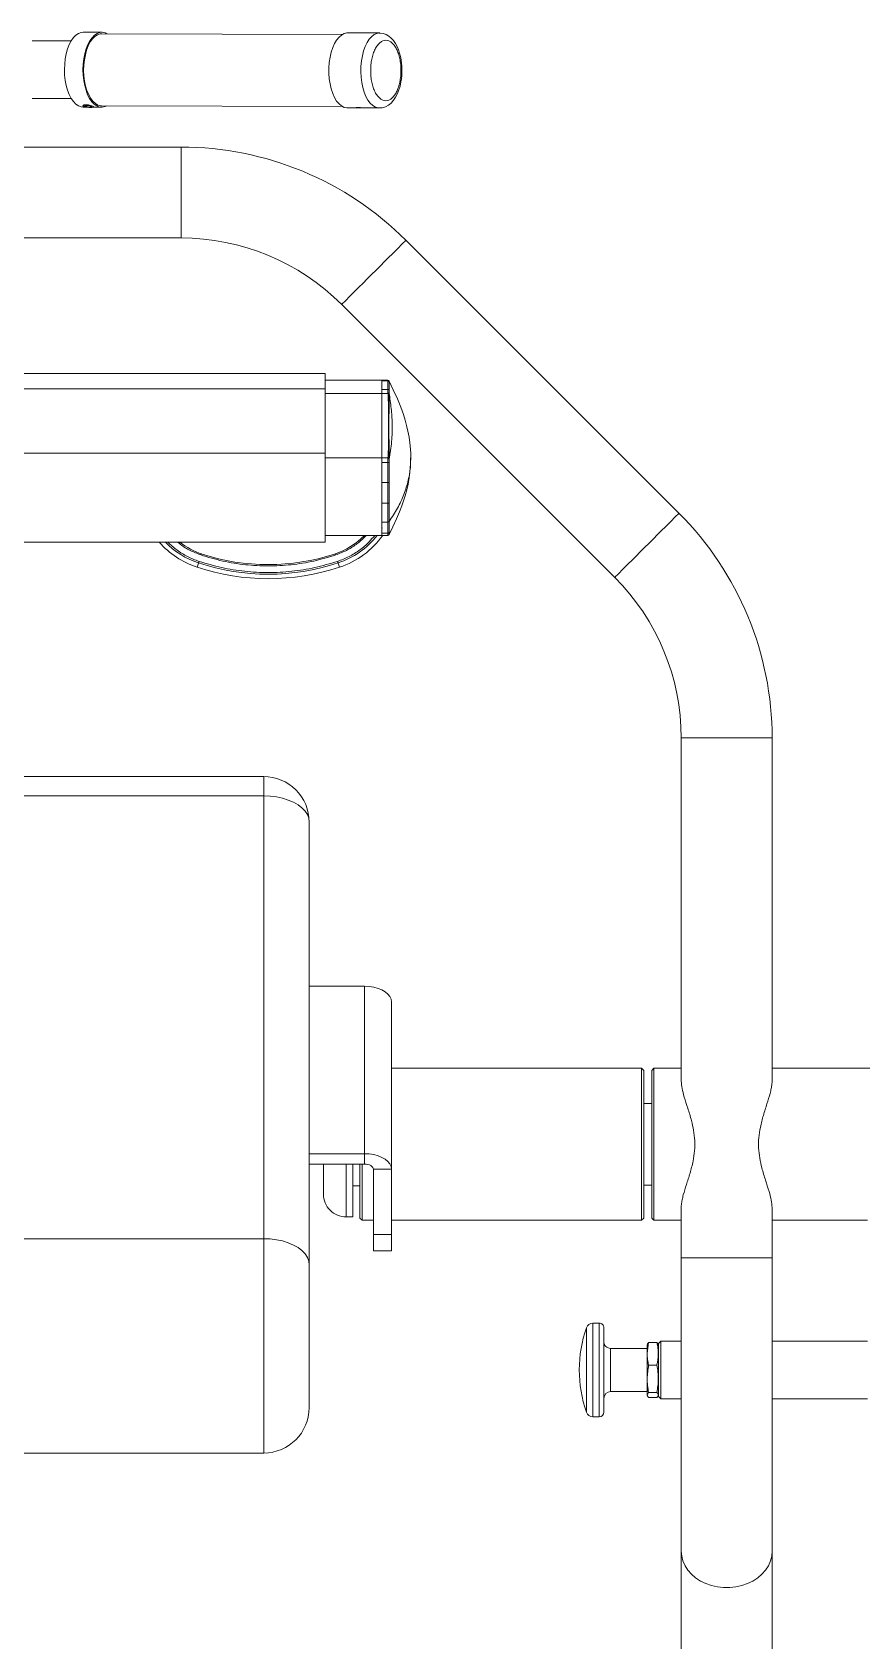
# Model space of a CAD drawing. Extents: x -32840 to 422982, y 280745 to 888746.
# Drawn here: x 86138 to 86497, y 816919 to 817617 of the extents above; entities that cross this region are included whole.
import ezdxf

# ---------------------------------------------------------------- set-up
doc = ezdxf.new("R2010")
doc.units = 0
doc.header["$LTSCALE"] = 1000
doc.layers.add('A-FUR', color=33, linetype='Continuous', plot=False, transparency=0.5)

# ---------------------------------------------------------------- blocks, each defined once
blk = doc.blocks.new('REC-GYM-08')
at = {"linetype": 'Continuous', "lineweight": 15}
for p, q in [((337.462, -692.006), (337.142, -692.005)), ((341.635, -692.043), (337.462, -692.031)), ((342.279, -692.019), (341.724, -692.018)), ((337.138, -693.305), (337.216, -693.305)), ((337.139, -693.278), (337.139, -693.279)), ((337.197, -693.275), (337.165, -693.282)), ((337.165, -693.282), (337.196, -693.296)), ((337.198, -693.276), (337.196, -693.296)), ((337.196, -693.296), (337.259, -693.303)), ((337.26, -693.283), (337.197, -693.275)), ((337.259, -693.303), (337.261, -693.283)), ((337.259, -693.303), (337.291, -693.297)), ((337.291, -693.297), (337.26, -693.283)), ((337.31, -693.305), (337.459, -693.306)), ((337.317, -693.3), (337.317, -693.298)), ((337.459, -693.281), (341.632, -693.293)), ((341.721, -693.318), (341.866, -693.318)), ((341.866, -693.317), (341.866, -693.318)), ((342.037, -693.319), (342.275, -693.319)), ((338.836, -693.997), (335.126, -693.997)), ((338.836, -695.572), (338.836, -693.997)), ((338.836, -695.572), (332.742, -695.572)), ((347.466, -700.344), (342.733, -695.611)), ((346.352, -701.457), (341.62, -696.725)), ((341.332, -697.922), (335.033, -697.922)), ((341.332, -698.187), (341.332, -697.922)), ((342.316, -698.04), (341.332, -698.04)), ((342.418, -698.04), (342.316, -698.04)), ((342.316, -698.271), (342.316, -698.04)), ((342.316, -698.051), (342.418, -698.051)), ((341.332, -698.187), (335.033, -698.187)), ((341.332, -699.301), (341.332, -698.187)), ((341.332, -698.271), (342.316, -698.271)), ((342.316, -698.202), (342.419, -698.202)), ((342.316, -699.384), (342.316, -698.271)), ((342.316, -698.271), (342.422, -698.271)), ((341.332, -699.301), (335.033, -699.301)), ((341.332, -700.846), (341.332, -699.301)), ((341.332, -699.384), (342.316, -699.384)), ((342.316, -700.728), (342.316, -699.384)), ((342.316, -699.384), (342.422, -699.384)), ((342.316, -699.463), (342.419, -699.463)), ((342.316, -699.811), (342.418, -699.811)), ((342.418, -699.811), (342.418, -699.811)), ((342.316, -700.173), (342.418, -700.173)), ((342.418, -700.173), (342.418, -700.173)), ((342.316, -700.498), (342.418, -700.498)), ((335.033, -700.846), (341.332, -700.846)), ((341.332, -700.728), (342.316, -700.728)), ((342.314, -700.614), (342.322, -700.6)), ((342.316, -700.693), (342.418, -700.693)), ((342.316, -700.728), (342.418, -700.728)), ((342.418, -700.693), (342.418, -700.693)), ((341.52, -701.067), (341.512, -701.043)), ((339.114, -701.281), (339.139, -701.208)), ((341.582, -701.281), (341.557, -701.208)), ((347.505, -704.241), (349.08, -704.241)), ((347.505, -704.241), (347.505, -710.19)), ((349.08, -704.241), (349.08, -710.19)), ((340.269, -704.91), (320.348, -704.91)), ((340.269, -705.246), (340.269, -704.91)), ((340.269, -705.246), (320.348, -705.246)), ((340.269, -712.922), (340.269, -705.246)), ((341.057, -705.698), (341.057, -713.373)), ((342.013, -708.546), (341.057, -708.546)), ((342.013, -708.546), (342.013, -711.448)), ((342.486, -708.817), (342.486, -711.719)), ((346.816, -709.965), (342.486, -709.965)), ((346.856, -710.005), (346.816, -709.965)), ((346.816, -710.567), (346.816, -709.965)), ((346.856, -710.005), (346.856, -710.589)), ((347.033, -709.965), (346.994, -710.005)), ((346.994, -712.564), (346.994, -710.005)), ((347.505, -709.965), (347.033, -709.965)), ((347.033, -709.965), (347.033, -712.603)), ((347.505, -709.936), (347.505, -709.965)), ((349.08, -709.936), (349.08, -709.965)), ((351.876, -709.965), (349.08, -709.965)), ((346.816, -712.603), (346.816, -710.567)), ((346.994, -710.576), (346.856, -710.576)), ((346.856, -710.589), (346.856, -712.564)), ((342.013, -711.448), (341.057, -711.448)), ((342.013, -711.629), (342.013, -711.448)), ((342.013, -711.629), (341.057, -711.629)), ((341.305, -711.629), (341.305, -712.15)), ((341.698, -711.629), (341.698, -712.544)), ((341.816, -711.629), (341.816, -712.544)), ((341.935, -712.564), (341.935, -711.629)), ((341.974, -711.629), (341.974, -712.603)), ((342.486, -711.719), (342.171, -711.719)), ((342.171, -712.848), (342.171, -711.719)), ((342.486, -712.848), (342.486, -711.719)), ((341.816, -712.003), (341.935, -712.003)), ((346.856, -711.993), (346.994, -711.993)), ((341.698, -712.544), (341.816, -712.544)), ((341.935, -712.564), (341.974, -712.603)), ((346.816, -712.603), (346.856, -712.564)), ((346.994, -712.564), (347.033, -712.603)), ((347.505, -713.253), (347.505, -712.379)), ((349.08, -713.253), (349.08, -712.379)), ((341.974, -712.603), (342.171, -712.603)), ((342.486, -712.603), (346.816, -712.603)), ((347.033, -712.603), (347.505, -712.603)), ((347.505, -712.603), (347.505, -712.633)), ((349.08, -712.603), (350.734, -712.603)), ((349.08, -712.603), (349.08, -712.633)), ((320.348, -712.922), (340.269, -712.922)), ((340.269, -716.639), (340.269, -712.922)), ((342.171, -712.848), (342.486, -712.848)), ((342.171, -713.133), (342.171, -712.848)), ((342.486, -712.848), (342.486, -713.133)), ((341.057, -713.373), (341.057, -715.851)), ((342.171, -713.133), (342.486, -713.133)), ((347.505, -713.253), (347.505, -718.338)), ((349.08, -713.253), (347.505, -713.253)), ((349.08, -713.253), (349.08, -718.338)), ((345.863, -715.298), (345.863, -714.466)), ((346.085, -714.387), (345.974, -714.387)), ((345.974, -714.387), (345.974, -715.308)), ((346.085, -715.308), (346.085, -714.387)), ((346.164, -714.466), (346.164, -715.298)), ((346.918, -714.751), (346.912, -714.768)), ((346.912, -714.924), (346.912, -714.768)), ((347.083, -714.722), (346.94, -714.722)), ((347.112, -714.768), (347.105, -714.75)), ((347.151, -714.698), (347.112, -714.737)), ((347.112, -715.658), (347.112, -714.737)), ((347.505, -714.698), (347.151, -714.698)), ((347.151, -714.698), (347.151, -715.698)), ((350.734, -714.698), (349.08, -714.698)), ((346.912, -714.824), (346.282, -714.824)), ((346.282, -714.824), (346.282, -715.249)), ((346.912, -715.628), (346.912, -714.924)), ((345.863, -715.93), (345.863, -715.298)), ((345.974, -715.308), (345.974, -716.009)), ((346.085, -716.009), (346.085, -715.308)), ((346.164, -715.298), (346.164, -715.93)), ((346.282, -715.249), (346.282, -715.572)), ((346.94, -715.113), (347.083, -715.113)), ((346.282, -715.572), (346.912, -715.572)), ((346.912, -715.628), (346.918, -715.645)), ((347.083, -715.589), (346.94, -715.589)), ((347.105, -715.646), (347.112, -715.628)), ((346.94, -715.674), (347.083, -715.674)), ((347.112, -715.658), (347.151, -715.698)), ((347.151, -715.698), (347.505, -715.698)), ((349.08, -715.698), (350.734, -715.698)), ((345.974, -716.009), (346.085, -716.009)), ((320.348, -716.639), (340.269, -716.639)), ((347.505, -718.338), (347.505, -722.153)), ((349.08, -718.338), (349.08, -722.153))]:
    blk.add_line(p, q, dxfattribs=at)
at = {"linetype": 'Continuous', "lineweight": 15, "flags": 128}
for points in [[(337.138, -693.305), (337.103, -693.301), (337.056, -693.283), (337.011, -693.253), (336.969, -693.209), (336.931, -693.154), (336.897, -693.088), (336.868, -693.012), (336.845, -692.93), (336.828, -692.841), (336.818, -692.748), (336.815, -692.654), (336.819, -692.559), (336.83, -692.466), (336.847, -692.378), (336.87, -692.295), (336.899, -692.22), (336.934, -692.154), (336.973, -692.099), (337.015, -692.056), (337.06, -692.026), (337.107, -692.009), (337.142, -692.005)], [(337.548, -693.281), (337.518, -693.295), (337.471, -693.305), (337.423, -693.302), (337.377, -693.284), (337.332, -693.253), (337.29, -693.21), (337.251, -693.155), (337.217, -693.089), (337.189, -693.013), (337.166, -692.931), (337.149, -692.842), (337.139, -692.749), (337.136, -692.655), (337.139, -692.56), (337.15, -692.467), (337.167, -692.379), (337.191, -692.296), (337.22, -692.221), (337.254, -692.155), (337.293, -692.1), (337.335, -692.057), (337.38, -692.027), (337.427, -692.009), (337.474, -692.006), (337.522, -692.017), (337.552, -692.031)], [(337.459, -693.281), (337.442, -693.28), (337.396, -693.268), (337.351, -693.242), (337.309, -693.203), (337.27, -693.152), (337.235, -693.09), (337.205, -693.018), (337.181, -692.938), (337.163, -692.852), (337.152, -692.761), (337.148, -692.668), (337.151, -692.575), (337.161, -692.483), (337.177, -692.396), (337.2, -692.314), (337.228, -692.24), (337.262, -692.175), (337.3, -692.121), (337.342, -692.078), (337.386, -692.049), (337.432, -692.033), (337.462, -692.031)], [(341.721, -693.318), (341.711, -693.317), (341.664, -693.308), (341.618, -693.284), (341.574, -693.247), (341.533, -693.198), (341.497, -693.138), (341.465, -693.067), (341.439, -692.988), (341.419, -692.903), (341.405, -692.812), (341.398, -692.718), (341.398, -692.623), (341.405, -692.529), (341.419, -692.438), (341.439, -692.352), (341.465, -692.273), (341.497, -692.202), (341.533, -692.141), (341.574, -692.091), (341.618, -692.054), (341.664, -692.029), (341.711, -692.018), (341.724, -692.018)], [(342.275, -693.319), (342.251, -693.318), (342.204, -693.304), (342.159, -693.276), (342.116, -693.235), (342.076, -693.183), (342.041, -693.119), (342.011, -693.046), (341.987, -692.965), (341.969, -692.878), (341.957, -692.786), (341.952, -692.692), (341.954, -692.597), (341.963, -692.503), (341.979, -692.414), (342.001, -692.329), (342.028, -692.252), (342.062, -692.184), (342.099, -692.126), (342.141, -692.08), (342.185, -692.047), (342.232, -692.026), (342.279, -692.019)], [(342.664, -692.671), (342.661, -692.581), (342.658, -692.545), (342.65, -692.486), (342.639, -692.428), (342.623, -692.368), (342.604, -692.309), (342.58, -692.252), (342.552, -692.199), (342.518, -692.151), (342.48, -692.108), (342.438, -692.073), (342.391, -692.045), (342.341, -692.027), (342.287, -692.02), (342.271, -692.021)], [(342.274, -693.319), (342.322, -693.315), (342.38, -693.298), (342.43, -693.271), (342.476, -693.233), (342.519, -693.185), (342.555, -693.13), (342.586, -693.069), (342.612, -693.005), (342.631, -692.939), (342.647, -692.866), (342.655, -692.811), (342.661, -692.76), (342.664, -692.671)], [(337.314, -693.302), (337.319, -693.301), (337.322, -693.297), (337.315, -693.292), (337.31, -693.29), (337.29, -693.282), (337.264, -693.274), (337.233, -693.267), (337.202, -693.263), (337.173, -693.262), (337.151, -693.265), (337.137, -693.271), (337.134, -693.279), (337.141, -693.287), (337.146, -693.289), (337.146, -693.289)], [(337.272, -693.309), (337.239, -693.308), (337.204, -693.303), (337.173, -693.297), (337.15, -693.289), (337.139, -693.282), (337.142, -693.275), (337.158, -693.271), (337.184, -693.27), (337.217, -693.271), (337.252, -693.276), (337.283, -693.282), (337.306, -693.29), (337.317, -693.297), (337.314, -693.303), (337.298, -693.308), (337.272, -693.309)], [(341.62, -696.725), (341.625, -696.72), (341.64, -696.704), (341.666, -696.679), (341.701, -696.644), (341.745, -696.6), (341.796, -696.548), (341.855, -696.489), (341.92, -696.424), (341.99, -696.355), (342.063, -696.281), (342.139, -696.206), (342.215, -696.13), (342.29, -696.055), (342.363, -695.982), (342.433, -695.912), (342.498, -695.847), (342.557, -695.788), (342.608, -695.736), (342.652, -695.692), (342.687, -695.657), (342.713, -695.632), (342.728, -695.616), (342.733, -695.611)], [(342.418, -698.051), (342.418, -698.051)], [(342.818, -699.384), (342.816, -699.307), (342.811, -699.232), (342.801, -699.126), (342.787, -699.024), (342.769, -698.922), (342.746, -698.821), (342.722, -698.731), (342.691, -698.632), (342.647, -698.508), (342.588, -698.363), (342.515, -698.203), (342.443, -698.056)], [(342.443, -700.712), (342.507, -700.582), (342.571, -700.443), (342.623, -700.321), (342.662, -700.219), (342.693, -700.13), (342.721, -700.042), (342.748, -699.939), (342.77, -699.84), (342.791, -699.723), (342.809, -699.571), (342.818, -699.384)], [(342.418, -700.498), (342.418, -700.498)], [(346.352, -701.457), (346.358, -701.452), (346.373, -701.437), (346.398, -701.411), (346.433, -701.376), (346.477, -701.333), (346.529, -701.281), (346.588, -701.222), (346.653, -701.157), (346.723, -701.087), (346.796, -701.014), (346.871, -700.939), (346.947, -700.863), (347.022, -700.787), (347.096, -700.714), (347.165, -700.645), (347.23, -700.58), (347.289, -700.521), (347.341, -700.469), (347.385, -700.425), (347.42, -700.39), (347.445, -700.365), (347.461, -700.349), (347.466, -700.344)], [(342.418, -700.727), (342.418, -700.727), (342.418, -700.701), (342.418, -700.693), (342.418, -700.693), (342.418, -700.693)], [(339.184, -701.043), (339.184, -701.043), (339.183, -701.047), (339.181, -701.051), (339.18, -701.056), (339.178, -701.061), (339.176, -701.067)], [(339.139, -701.208), (339.139, -701.207), (339.14, -701.204), (339.141, -701.202), (339.142, -701.198), (339.143, -701.194), (339.145, -701.189), (339.146, -701.185), (339.148, -701.18)], [(341.557, -701.208), (341.557, -701.207), (341.556, -701.204), (341.555, -701.202), (341.554, -701.198), (341.553, -701.194), (341.551, -701.189), (341.55, -701.185), (341.548, -701.18)], [(340.269, -705.246), (340.381, -705.251), (340.491, -705.264), (340.596, -705.287), (340.695, -705.318), (340.785, -705.356), (340.864, -705.402), (340.932, -705.454), (340.985, -705.51), (341.025, -705.57), (341.049, -705.633), (341.057, -705.698)], [(342.486, -708.817), (342.479, -708.77), (342.457, -708.724), (342.422, -708.681), (342.375, -708.643), (342.317, -708.609), (342.25, -708.582), (342.175, -708.562), (342.095, -708.55), (342.013, -708.546)], [(342.486, -711.719), (342.479, -711.672), (342.457, -711.627), (342.422, -711.584), (342.375, -711.545), (342.317, -711.512), (342.25, -711.485), (342.175, -711.465), (342.095, -711.453), (342.013, -711.448)], [(342.171, -711.719), (342.168, -711.702), (342.159, -711.685), (342.144, -711.669), (342.125, -711.656), (342.101, -711.644), (342.074, -711.636), (342.044, -711.631), (342.013, -711.629)], [(340.269, -712.922), (340.381, -712.926), (340.491, -712.94), (340.596, -712.962), (340.695, -712.993), (340.785, -713.032), (340.864, -713.077), (340.932, -713.129), (340.985, -713.186), (341.025, -713.246), (341.049, -713.309), (341.057, -713.373)], [(349.08, -718.338), (349.073, -718.424), (349.051, -718.509), (349.015, -718.591), (348.966, -718.668), (348.904, -718.739), (348.83, -718.802), (348.747, -718.857), (348.655, -718.902), (348.557, -718.937), (348.453, -718.96), (348.347, -718.972), (348.239, -718.972), (348.133, -718.96), (348.029, -718.937), (347.931, -718.902), (347.839, -718.857), (347.755, -718.802), (347.682, -718.739), (347.62, -718.668), (347.571, -718.591), (347.535, -718.509), (347.513, -718.424), (347.505, -718.338)]]:
    blk.add_lwpolyline(points, dxfattribs=at)
at = {"linetype": 'Continuous', "lineweight": 15}
for centre, radius, start, end in [((336.286, -985.216), 293.062, 89.87323, 90.00599), ((336.289, -983.936), 290.782, 89.87334, 90.00646), ((341.962, -684.558), 8.761, 269.3748, 270.4731), ((338.836, -699.509), 5.512, 45, 90), ((338.836, -699.509), 3.937, 45, 90), ((342.419, -698.065), 0.0246, 19.8366, 93.4037), ((342.425, -698.302), 0.0317, 52.8518, 94.0869), ((342.422, -699.418), 0.0341, 49.635, 88.8429), ((343.568, -704.241), 5.512, 0, 45), ((339.583, -699.863), 1.494, 221.154, 251.7127), ((339.583, -699.863), 1.494, 221.1692, 251.7127), ((339.583, -699.863), 1.416, 223.9753, 251.7127), ((339.593, -699.856), 1.26, 231.8306, 251.88), ((341.105, -699.856), 1.26, 288.1562, 316.1466), ((341.113, -699.863), 1.416, 288.2873, 322.3418), ((341.113, -699.863), 1.494, 288.2873, 324.6208), ((341.113, -699.863), 1.494, 288.2873, 324.6084), ((342.419, -700.702), 0.0261, 268.3869, 338.3042), ((340.348, -697.548), 3.688, 251.88, 288.1562), ((340.348, -697.548), 3.932, 251.7127, 288.2873), ((340.348, -697.548), 3.932, 251.7127, 288.2873), ((340.348, -697.548), 3.854, 251.7127, 288.2873), ((343.568, -704.241), 3.937, 0, 45), ((340.269, -705.698), 0.787, 0, 90), ((341.698, -712.15), 0.394, 180, 270), ((347.957, -715.198), 2.219, 160.7394, 199.2606), ((345.974, -714.505), 0.118, 90, 160.7394), ((346.085, -714.466), 0.0787, 0, 90), ((346.282, -714.706), 0.118, 180, 270), ((346.282, -715.69), 0.118, 90, 180), ((340.269, -715.851), 0.787, 270, 0), ((345.974, -715.891), 0.118, 199.2606, 270), ((346.085, -715.93), 0.0787, 270, 0)]:
    blk.add_arc(centre, radius, start, end, dxfattribs=at)
for points, knots in [([(342.385, -693.195), (342.368, -693.193), (342.334, -693.189), (342.284, -693.159), (342.238, -693.11), (342.198, -693.045), (342.165, -692.965), (342.141, -692.874), (342.126, -692.775), (342.121, -692.672), (342.126, -692.569), (342.141, -692.47), (342.165, -692.378), (342.198, -692.298), (342.238, -692.232), (342.284, -692.183), (342.334, -692.151), (342.368, -692.147), (342.385, -692.145)], [0, 0, 0, 0, 0.0625, 0.124999, 0.1875, 0.250001, 0.312501, 0.375, 0.437501, 0.5, 0.5625, 0.625, 0.687499, 0.75, 0.812499, 0.874999, 0.937499, 1, 1, 1, 1]), ([(342.385, -692.145), (342.402, -692.147), (342.437, -692.15), (342.486, -692.181), (342.532, -692.229), (342.572, -692.295), (342.605, -692.374), (342.629, -692.465), (342.644, -692.564), (342.649, -692.667), (342.644, -692.771), (342.629, -692.87), (342.605, -692.961), (342.572, -693.042), (342.532, -693.108), (342.486, -693.157), (342.437, -693.188), (342.402, -693.193), (342.385, -693.195)], [0, 0, 0, 0, 0.062499, 0.124999, 0.1875, 0.249999, 0.3125, 0.375, 0.4375, 0.499999, 0.5625, 0.625, 0.6875, 0.75, 0.812501, 0.875, 0.9375, 1, 1, 1, 1]), ([(337.146, -693.289), (337.151, -693.291), (337.158, -693.294), (337.169, -693.296), (337.17, -693.296)], [0, 0, 0, 0, 0.845623, 1, 1, 1, 1]), ([(342.039, -693.319), (342.032, -693.319), (342.02, -693.318), (341.992, -693.316), (341.96, -693.314), (341.928, -693.312), (341.899, -693.312), (341.877, -693.313), (341.863, -693.315), (341.863, -693.316), (341.862, -693.317)], [0, 0, 0, 0, 0.1279, 0.255774, 0.384487, 0.513793, 0.642171, 0.769545, 0.897406, 1, 1, 1, 1]), ([(342.316, -698.202), (342.316, -698.166), (342.316, -698.095), (342.316, -698.065), (342.316, -698.051)], [0, 0, 0, 0, 0.50006, 1, 1, 1, 1]), ([(342.418, -698.051), (342.418, -698.051), (342.418, -698.051), (342.418, -698.039), (342.418, -698.041), (342.418, -698.041)], [0, 0, 0, 0, 0.000018, 0.704541, 1, 1, 1, 1]), ([(342.419, -698.202), (342.419, -698.202), (342.419, -698.202), (342.418, -698.14), (342.418, -698.109), (342.418, -698.072), (342.418, -698.051), (342.418, -698.051), (342.418, -698.051)], [0, 0, 0, 0, 0.000005, 0.161753, 0.500545, 0.760146, 0.999994, 1, 1, 1, 1]), ([(342.418, -698.051), (342.421, -698.051), (342.427, -698.052), (342.435, -698.057), (342.44, -698.062), (342.442, -698.065), (342.442, -698.066)], [0, 0, 0, 0, 0.305024, 0.610065, 0.943043, 1, 1, 1, 1]), ([(342.442, -698.057), (342.442, -698.056), (342.442, -698.055), (342.442, -698.061), (342.442, -698.066)], [0, 0, 0, 0, 0.285588, 1, 1, 1, 1]), ([(342.421, -698.255), (342.421, -698.248), (342.42, -698.236), (342.42, -698.217), (342.419, -698.209), (342.419, -698.202), (342.419, -698.202)], [0, 0, 0, 0, 0.343729, 0.687503, 0.999963, 1, 1, 1, 1]), ([(342.419, -698.202), (342.421, -698.202), (342.426, -698.202), (342.433, -698.204), (342.438, -698.208), (342.441, -698.211), (342.443, -698.212)], [0, 0, 0, 0, 0.250001, 0.499945, 0.749933, 1, 1, 1, 1]), ([(342.422, -698.271), (342.422, -698.271), (342.422, -698.264), (342.422, -698.26), (342.421, -698.255)], [0, 0, 0, 0, 0.000126, 1, 1, 1, 1]), ([(342.421, -698.255), (342.423, -698.255), (342.428, -698.255), (342.434, -698.256), (342.439, -698.259), (342.442, -698.261), (342.443, -698.262)], [0, 0, 0, 0, 0.249954, 0.5, 0.749991, 1, 1, 1, 1]), ([(342.422, -699.384), (342.424, -699.365), (342.427, -699.326), (342.429, -699.247), (342.429, -699.111), (342.429, -698.934), (342.429, -698.678), (342.431, -698.471), (342.426, -698.315), (342.423, -698.278), (342.422, -698.271)], [0, 0, 0, 0, 0.052695, 0.105366, 0.210676, 0.421285, 0.580921, 0.900215, 0.980046, 1, 1, 1, 1]), ([(342.444, -698.277), (342.444, -698.284), (342.445, -698.32), (342.44, -698.47), (342.44, -698.68), (342.44, -698.935), (342.44, -699.112), (342.442, -699.25), (342.445, -699.331), (342.444, -699.372), (342.444, -699.392)], [0, 0, 0, 0, 0.020083, 0.100287, 0.419205, 0.578585, 0.788869, 0.894124, 0.946983, 1, 1, 1, 1]), ([(342.442, -698.066), (342.442, -698.072), (342.442, -698.084), (342.442, -698.12), (342.442, -698.164), (342.442, -698.2), (342.443, -698.212)], [0, 0, 0, 0, 0.239956, 0.499207, 0.837117, 1, 1, 1, 1]), ([(342.443, -698.212), (342.443, -698.217), (342.443, -698.227), (342.443, -698.244), (342.443, -698.256), (342.443, -698.262)], [0, 0, 0, 0, 0.309748, 0.654567, 1, 1, 1, 1]), ([(342.443, -699.409), (342.459, -699.308), (342.49, -699.106), (342.503, -698.812), (342.48, -698.527), (342.456, -698.351), (342.443, -698.262)], [0, 0, 0, 0, 0.280367, 0.559824, 0.779647, 1, 1, 1, 1]), ([(342.419, -699.463), (342.419, -699.463), (342.419, -699.455), (342.42, -699.442), (342.42, -699.421), (342.421, -699.407), (342.421, -699.401)], [0, 0, 0, 0, 0.000034, 0.312072, 0.656052, 1, 1, 1, 1]), ([(342.421, -699.401), (342.422, -699.396), (342.422, -699.39), (342.422, -699.384), (342.422, -699.384)], [0, 0, 0, 0, 0.999876, 1, 1, 1, 1]), ([(342.443, -699.409), (342.442, -699.408), (342.439, -699.405), (342.434, -699.403), (342.428, -699.401), (342.423, -699.401), (342.421, -699.401)], [0, 0, 0, 0, 0.250007, 0.500021, 0.749964, 1, 1, 1, 1]), ([(342.813, -699.384), (342.814, -699.43), (342.816, -699.559), (342.779, -699.772), (342.704, -700.019), (342.595, -700.259), (342.493, -700.411), (342.442, -700.487)], [0, 0, 0, 0, 0.119872, 0.339733, 0.559968, 0.77988, 1, 1, 1, 1]), ([(342.443, -699.409), (342.443, -699.409), (342.443, -699.416), (342.443, -699.43), (342.443, -699.45), (342.443, -699.464), (342.443, -699.471)], [0, 0, 0, 0, 0.001506, 0.344924, 0.689218, 1, 1, 1, 1]), ([(342.316, -699.811), (342.316, -699.748), (342.316, -699.623), (342.316, -699.516), (342.316, -699.463)], [0, 0, 0, 0, 0.500201, 1, 1, 1, 1]), ([(342.418, -699.811), (342.418, -699.811), (342.418, -699.784), (342.418, -699.721), (342.418, -699.62), (342.418, -699.53), (342.419, -699.48), (342.419, -699.463), (342.419, -699.463)], [0, 0, 0, 0, 0.000006, 0.215066, 0.500165, 0.837378, 0.999993, 1, 1, 1, 1]), ([(342.443, -699.471), (342.441, -699.469), (342.438, -699.467), (342.433, -699.465), (342.426, -699.463), (342.421, -699.463), (342.419, -699.463)], [0, 0, 0, 0, 0.250002, 0.499974, 0.749994, 1, 1, 1, 1]), ([(342.443, -699.471), (342.442, -699.487), (342.442, -699.538), (342.442, -699.626), (342.443, -699.726), (342.442, -699.787), (342.442, -699.814)], [0, 0, 0, 0, 0.162551, 0.499358, 0.782645, 1, 1, 1, 1]), ([(342.316, -700.173), (342.316, -700.113), (342.316, -699.994), (342.316, -699.872), (342.316, -699.811)], [0, 0, 0, 0, 0.499997, 1, 1, 1, 1]), ([(342.418, -700.173), (342.418, -700.173), (342.418, -700.153), (342.418, -700.094), (342.418, -700.003), (342.418, -699.902), (342.418, -699.841), (342.418, -699.811), (342.418, -699.811)], [0, 0, 0, 0, 0.000007, 0.170557, 0.499955, 0.74851, 0.999994, 1, 1, 1, 1]), ([(342.442, -699.814), (342.442, -699.814), (342.442, -699.814), (342.44, -699.813), (342.435, -699.812), (342.427, -699.811), (342.421, -699.811), (342.418, -699.811)], [0, 0, 0, 0, 0.029637, 0.085335, 0.390271, 0.695155, 1, 1, 1, 1]), ([(342.442, -699.814), (342.442, -699.843), (342.442, -699.903), (342.442, -700.002), (342.442, -700.091), (342.442, -700.148), (342.442, -700.168)], [0, 0, 0, 0, 0.250209, 0.499351, 0.82954, 1, 1, 1, 1]), ([(342.316, -700.498), (342.316, -700.45), (342.316, -700.353), (342.316, -700.233), (342.316, -700.173)], [0, 0, 0, 0, 0.500006, 1, 1, 1, 1]), ([(342.442, -700.168), (342.442, -700.168), (342.44, -700.169), (342.435, -700.171), (342.427, -700.172), (342.421, -700.173), (342.418, -700.173)], [0, 0, 0, 0, 0.056408, 0.389303, 0.694663, 1, 1, 1, 1]), ([(342.418, -700.498), (342.418, -700.483), (342.418, -700.436), (342.418, -700.346), (342.418, -700.25), (342.418, -700.19), (342.418, -700.173), (342.418, -700.173)], [0, 0, 0, 0, 0.161984, 0.507129, 0.85525, 0.999994, 1, 1, 1, 1]), ([(342.442, -700.168), (342.442, -700.185), (342.442, -700.244), (342.442, -700.338), (342.442, -700.428), (342.442, -700.471), (342.442, -700.487), (342.442, -700.487)], [0, 0, 0, 0, 0.145031, 0.49306, 0.838185, 0.999992, 1, 1, 1, 1]), ([(342.316, -700.693), (342.316, -700.671), (342.316, -700.625), (342.316, -700.54), (342.316, -700.498)], [0, 0, 0, 0, 0.50004, 1, 1, 1, 1]), ([(342.442, -700.487), (342.442, -700.487), (342.44, -700.49), (342.436, -700.494), (342.427, -700.497), (342.421, -700.498), (342.418, -700.498)], [0, 0, 0, 0, 0.049904, 0.385814, 0.692885, 1, 1, 1, 1]), ([(342.418, -700.693), (342.418, -700.693), (342.418, -700.693), (342.418, -700.658), (342.418, -700.611), (342.418, -700.55), (342.418, -700.506), (342.418, -700.498)], [0, 0, 0, 0, 0.000006, 0.230442, 0.500847, 0.90846, 1, 1, 1, 1]), ([(342.442, -700.487), (342.442, -700.495), (342.442, -700.539), (342.442, -700.596), (342.442, -700.649), (342.442, -700.67), (342.442, -700.679)], [0, 0, 0, 0, 0.091264, 0.498573, 0.768676, 1, 1, 1, 1]), ([(338.606, -700.846), (338.657, -700.893), (338.762, -700.989), (338.945, -701.102), (339.08, -701.154), (339.148, -701.18)], [0, 0, 0, 0, 0.323926, 0.661962, 1, 1, 1, 1]), ([(339.176, -701.067), (339.115, -701.043), (338.992, -700.995), (338.86, -700.916), (338.797, -700.86), (338.782, -700.846)], [0, 0, 0, 0, 0.435247, 0.870494, 1, 1, 1, 1]), ([(342.042, -700.728), (342.034, -700.737), (341.985, -700.797), (341.871, -700.888), (341.705, -700.996), (341.582, -701.043), (341.52, -701.067)], [0, 0, 0, 0, 0.056608, 0.371072, 0.685536, 1, 1, 1, 1]), ([(341.548, -701.18), (341.616, -701.154), (341.751, -701.102), (341.935, -700.986), (342.085, -700.861), (342.161, -700.767), (342.192, -700.728)], [0, 0, 0, 0, 0.271794, 0.543587, 0.81538, 1, 1, 1, 1]), ([(342.316, -700.724), (342.316, -700.725), (342.316, -700.731), (342.316, -700.71), (342.316, -700.693)], [0, 0, 0, 0, 0.222211, 1, 1, 1, 1]), ([(342.442, -700.679), (342.442, -700.679), (342.442, -700.68), (342.44, -700.683), (342.435, -700.688), (342.427, -700.693), (342.421, -700.693), (342.418, -700.693)], [0, 0, 0, 0, 0.039448, 0.084359, 0.389589, 0.694815, 1, 1, 1, 1]), ([(342.442, -700.679), (342.442, -700.682), (342.442, -700.698), (342.442, -700.713), (342.442, -700.712), (342.442, -700.711)], [0, 0, 0, 0, 0.120004, 0.76828, 1, 1, 1, 1]), ([(341.52, -701.067), (341.393, -701.105), (341.139, -701.182), (340.745, -701.244), (340.348, -701.266), (339.951, -701.244), (339.557, -701.182), (339.303, -701.105), (339.176, -701.067)], [0, 0, 0, 0, 0.166668, 0.333325, 0.5, 0.666668, 0.833324, 1, 1, 1, 1]), ([(339.148, -701.18), (339.278, -701.218), (339.538, -701.296), (339.941, -701.358), (340.348, -701.38), (340.755, -701.358), (341.158, -701.296), (341.418, -701.218), (341.548, -701.18)], [0, 0, 0, 0, 0.166667, 0.333325, 0.5, 0.666668, 0.833325, 1, 1, 1, 1]), ([(347.505, -710.19), (347.509, -710.231), (347.515, -710.314), (347.559, -710.473), (347.619, -710.659), (347.679, -710.853), (347.722, -711.043), (347.743, -711.22), (347.739, -711.401), (347.71, -711.592), (347.658, -711.789), (347.594, -711.986), (347.547, -712.139), (347.519, -712.251), (347.507, -712.322), (347.506, -712.362), (347.505, -712.379)], [0, 0, 0, 0, 0.076033, 0.154966, 0.24558, 0.338766, 0.406441, 0.475816, 0.543612, 0.613726, 0.699806, 0.788285, 0.876596, 0.922435, 0.968253, 1, 1, 1, 1]), ([(349.08, -712.379), (349.077, -712.338), (349.071, -712.255), (349.026, -712.096), (348.966, -711.91), (348.906, -711.715), (348.863, -711.525), (348.843, -711.349), (348.846, -711.168), (348.876, -710.977), (348.928, -710.78), (348.991, -710.583), (349.039, -710.43), (349.066, -710.318), (349.078, -710.246), (349.08, -710.206), (349.08, -710.19)], [0, 0, 0, 0, 0.076033, 0.154967, 0.245581, 0.338766, 0.406441, 0.475816, 0.543612, 0.613727, 0.699806, 0.788285, 0.876596, 0.922435, 0.968254, 1, 1, 1, 1]), ([(346.94, -714.722), (346.928, -714.786), (346.91, -714.883), (346.92, -715.014), (346.933, -715.08), (346.94, -715.113)], [0, 0, 0, 0, 0.490949, 0.74539, 1, 1, 1, 1]), ([(346.919, -714.752), (346.92, -714.749), (346.922, -714.739), (346.933, -714.729), (346.94, -714.722)], [0, 0, 0, 0, 0.281958, 1, 1, 1, 1]), ([(347.083, -715.113), (347.095, -715.049), (347.113, -714.952), (347.104, -714.821), (347.09, -714.755), (347.083, -714.722)], [0, 0, 0, 0, 0.490948, 0.745391, 1, 1, 1, 1]), ([(346.94, -715.113), (346.928, -715.191), (346.91, -715.309), (346.92, -715.469), (346.933, -715.549), (346.94, -715.589)], [0, 0, 0, 0, 0.490949, 0.74539, 1, 1, 1, 1]), ([(347.083, -715.589), (347.095, -715.512), (347.113, -715.394), (347.104, -715.234), (347.09, -715.153), (347.083, -715.113)], [0, 0, 0, 0, 0.490951, 0.74539, 1, 1, 1, 1]), ([(346.94, -715.589), (346.928, -715.603), (346.91, -715.624), (346.92, -715.653), (346.933, -715.667), (346.94, -715.674)], [0, 0, 0, 0, 0.490947, 0.745389, 1, 1, 1, 1]), ([(347.083, -715.674), (347.095, -715.66), (347.113, -715.639), (347.104, -715.611), (347.09, -715.597), (347.083, -715.589)], [0, 0, 0, 0, 0.490951, 0.745388, 1, 1, 1, 1])]:
    blk.add_open_spline(points, degree=3, knots=knots, dxfattribs=at)
for points in [[(341.862, -693.317), (341.868, -693.318)], [(342.316, -698.051), (342.316, -698.044)], [(342.316, -698.271), (342.316, -698.202)], [(342.443, -698.262), (342.444, -698.277)], [(342.316, -699.463), (342.316, -699.384)], [(342.444, -699.392), (342.443, -699.409)], [(342.442, -700.487), (342.442, -700.487)], [(347.083, -714.722), (347.101, -714.752)]]:
    blk.add_open_spline(points, degree=1, dxfattribs=at)

msp = doc.modelspace()

# ---------------------------------------------------------------- block references
at = {"layer": 'A-FUR', "color": 8, "ltscale": 50, "xscale": 25, "yscale": 25, "zscale": 25, "rotation": 2.604009032911076e-07}
msp.add_blockref('REC-GYM-08', (77731.11, 834916.78, 0), dxfattribs=at)

doc.saveas('drawing.dxf')
